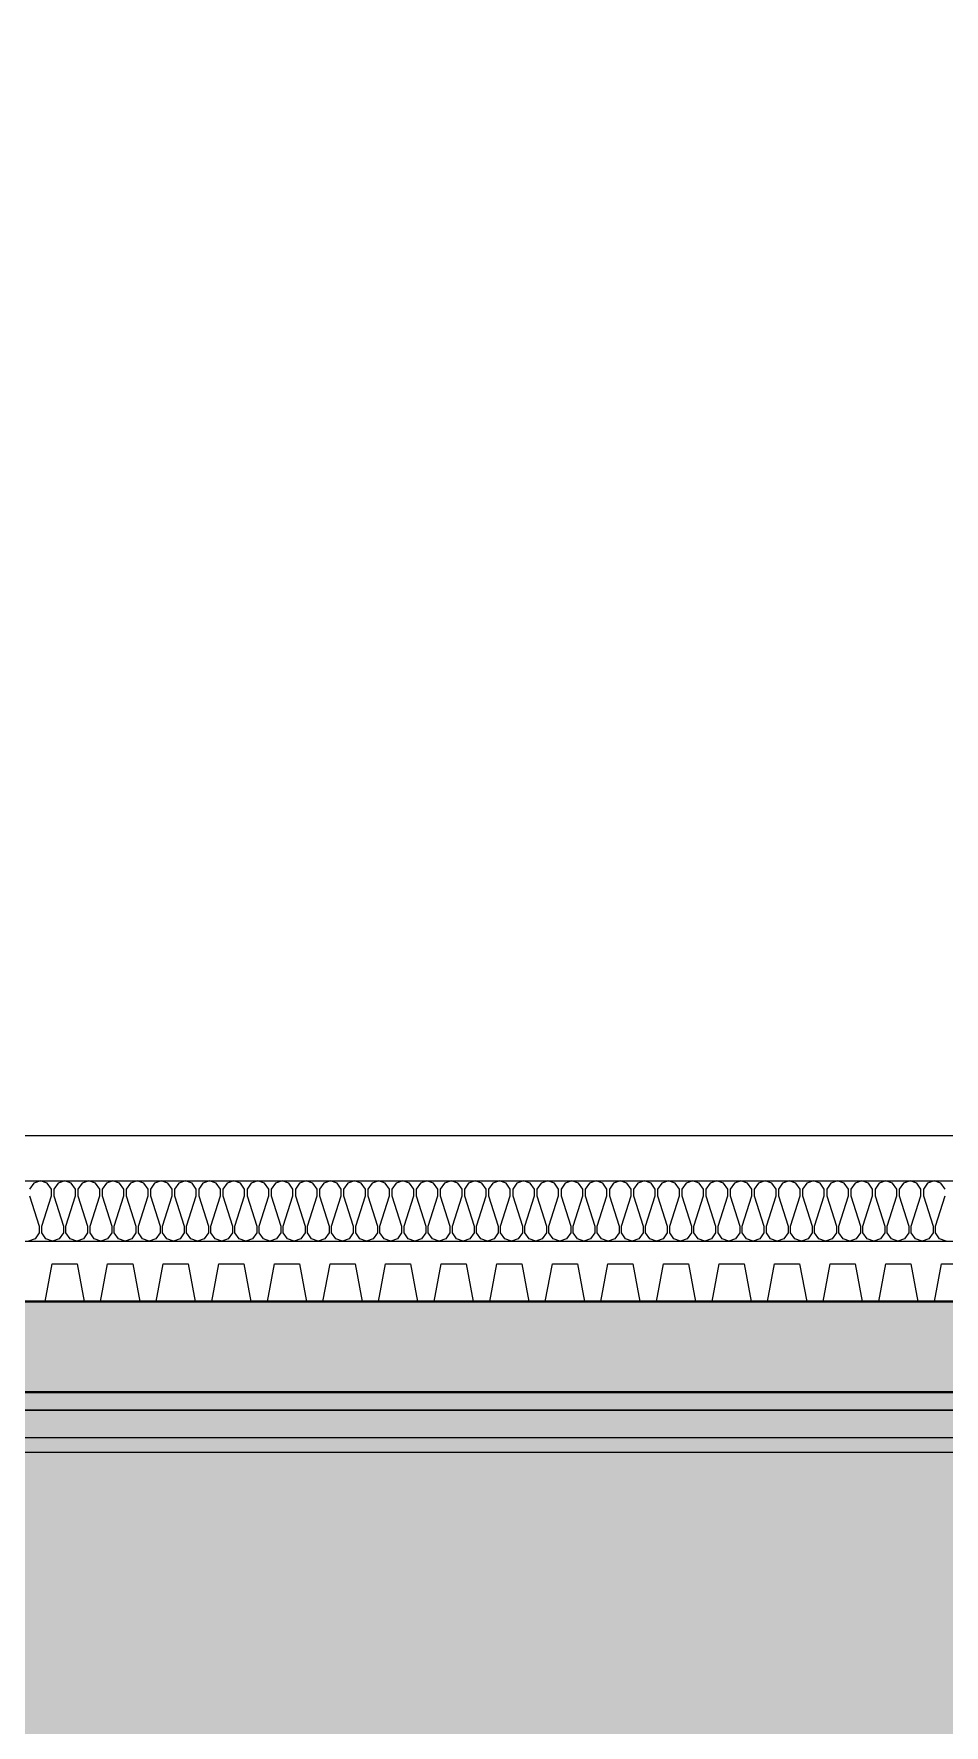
# Model space of a CAD drawing. Header units: millimetres. Extents: x 0 to 420000, y 0 to 297000.
# Drawn here: x 181780 to 184795, y 22497 to 28099 of the extents above; entities that cross this region are included whole.
import ezdxf

# ---------------------------------------------------------------- set-up
doc = ezdxf.new("R2010")
doc.units = ezdxf.units.MM
doc.linetypes.add('CEN', pattern=[62, 60, -1, 0, -1])
for name, color, linetype, lineweight in [('A-AXIS-LINE', 1, 'CEN', 15), ('A-CONC-LIN1', 2, 'Continuous', 40), ('A-SECT-LIN3', 255, 'Continuous', 18), ('A-XXXX-DRBD', 9, 'Continuous', 20), ('A-XXXX-FIN2', 6, 'Continuous', 20), ('A-XXXX-HATC', 8, 'Continuous', 18), ('A-XXXX-INSL2', 8, 'Continuous', 18)]:
    doc.layers.add(name, color=color, linetype=linetype, lineweight=lineweight)
doc.layers.add('A-CONC-SOLD', color=253, linetype='CEN')
doc.layers.add('A-XXXX-SOLD', color=252, linetype='Continuous')

# ---------------------------------------------------------------- blocks, each defined once
blk = doc.blocks.new('axis(211208)')
at = {"layer": 'A-AXIS-LINE', "ltscale": 1000}
for p, q in [((4631788.1, -441118.7), (4955413.1, -441118.7)), ((4631788.1, -442118.7), (4955413.1, -442118.7))]:
    blk.add_line(p, q, dxfattribs=at)
blk = doc.blocks.new('지하2층')
at = {"layer": 'A-CONC-SOLD'}
h = blk.add_hatch(color=256, dxfattribs=at)
h.dxf.hatch_style = 1
h.paths.add_polyline_path([(4879373.8, -392168.7), (4878973.8, -392168.7), (4878973.8, -391118.7), (4878823.8, -391118.7), (4878823.8, -391368.7), (4878373.8, -391368.7), (4878373.8, -392368.7), (4878323.8, -392368.7), (4878323.8, -393068.7), (4878673.8, -393068.7), (4878673.8, -401668.7), (4877923.8, -401668.7), (4877923.8, -401118.7), (4877723.8, -401118.7), (4877723.8, -401668.7), (4801523.8, -401668.7), (4801523.8, -401128.7), (4801323.8, -401128.7), (4801323.8, -401968.7), (4801493.8, -401968.7), (4801478.8, -401977.7), (4801478.8, -402318.7), (4759168.8, -402318.7), (4759168.8, -401977.7), (4759153.8, -401968.7), (4759323.8, -401968.7), (4759323.8, -401128.7), (4759123.8, -401128.7), (4759123.8, -401668.7), (4682923.8, -401668.7), (4682923.8, -401118.7), (4682723.8, -401118.7), (4682723.8, -401668.7), (4681973.8, -401668.7), (4681973.8, -393068.7), (4682323.8, -393068.7), (4682323.8, -392368.7), (4682273.8, -392368.7), (4682273.8, -391368.7), (4681823.8, -391368.7), (4681823.8, -391118.7), (4681673.8, -391118.7), (4681673.8, -392168.7), (4681273.8, -392168.7), (4681273.8, -401968.7), (4758323.8, -401968.7), (4758323.8, -402618.7), (4802323.8, -402618.7), (4802323.8, -401968.7), (4879373.8, -401968.7)])
at = {"layer": 'A-CONC-LIN1'}
for points in [[(4681673.8, -391118.7), (4681673.8, -392168.7), (4681273.8, -392168.7), (4681273.8, -401968.7), (4758323.8, -401968.7), (4758323.8, -402618.7), (4802323.8, -402618.7), (4802323.8, -401968.7), (4879373.8, -401968.7), (4879373.8, -392168.7), (4878973.8, -392168.7), (4878973.8, -391118.7)], [(4801478.8, -402318.7), (4759168.8, -402318.7), (4759168.8, -401977.7), (4759153.8, -401968.7), (4759323.8, -401968.7), (4759323.8, -401128.7), (4759123.8, -401128.7), (4759123.8, -401668.7), (4682923.8, -401668.7)]]:
    blk.add_lwpolyline(points, dxfattribs=at)
at = {"layer": 'A-XXXX-DRBD'}
blk.add_lwpolyline([(4752074.2, -401668.7), (4752128.8, -401668.7), (4752152.2, -401543.7), (4752235, -401543.7), (4752258.3, -401668.7), (4752312.9, -401668.7), (4752336.2, -401543.7), (4752419.1, -401543.7), (4752442.4, -401668.7), (4752497, -401668.7), (4752520.3, -401543.7), (4752603.2, -401543.7), (4752626.5, -401668.7), (4752681.1, -401668.7), (4752704.4, -401543.7), (4752787.2, -401543.7), (4752810.6, -401668.7), (4752865.2, -401668.7), (4752888.5, -401543.7), (4752971.3, -401543.7), (4752994.7, -401668.7), (4753049.3, -401668.7), (4753072.6, -401543.7), (4753155.4, -401543.7), (4753178.7, -401668.7), (4753233.4, -401668.7), (4753256.7, -401543.7), (4753339.5, -401543.7), (4753362.8, -401668.7), (4753417.5, -401668.7), (4753440.8, -401543.7), (4753523.6, -401543.7), (4753546.9, -401668.7), (4753601.6, -401668.7), (4753624.9, -401543.7), (4753707.7, -401543.7), (4753731, -401668.7), (4753785.6, -401668.7), (4753809, -401543.7), (4753891.8, -401543.7), (4753915.1, -401668.7), (4753969.7, -401668.7), (4753993.1, -401543.7), (4754075.9, -401543.7), (4754099.2, -401668.7), (4754153.8, -401668.7), (4754177.1, -401543.7), (4754260, -401543.7), (4754283.3, -401668.7), (4754337.9, -401668.7), (4754361.2, -401543.7), (4754444.1, -401543.7), (4754467.4, -401668.7), (4754522, -401668.7), (4754545.3, -401543.7), (4754628.1, -401543.7), (4754651.5, -401668.7), (4754706.1, -401668.7), (4754729.4, -401543.7), (4754812.2, -401543.7), (4754835.5, -401668.7), (4754890.2, -401668.7), (4754913.5, -401543.7), (4754996.3, -401543.7), (4755019.6, -401668.7), (4755074.3, -401668.7), (4755097.6, -401543.7), (4755180.4, -401543.7)], dxfattribs=at)
at = {"layer": 'A-XXXX-FIN2'}
blk.add_lwpolyline([(4683073.8, -401118.7), (4759113.8, -401118.7)], dxfattribs=at)
at = {"layer": 'A-XXXX-INSL2'}
for points in [[(4682923.8, -401268.7), (4759113.8, -401268.7)], [(4755113.8, -401468.7), (4755091.8, -401460.7), (4755077.8, -401440.7), (4755077.8, -401418.7), (4755109.8, -401318.7)], [(4755109.8, -401296.7), (4755095.8, -401276.7), (4755073.8, -401268.7), (4755051.8, -401276.7), (4755037.8, -401296.7), (4755037.8, -401318.7), (4755069.8, -401418.7), (4755069.8, -401440.7), (4755055.8, -401460.7), (4755033.8, -401468.7), (4755011.8, -401460.7), (4754997.8, -401440.7), (4754997.8, -401418.7), (4755029.8, -401318.7), (4755029.8, -401296.7), (4755015.8, -401276.7), (4754993.8, -401268.7), (4754971.8, -401276.7), (4754957.8, -401296.7), (4754957.8, -401318.7), (4754989.8, -401418.7), (4754989.8, -401440.7), (4754975.8, -401460.7), (4754953.8, -401468.7), (4754931.8, -401460.7), (4754917.8, -401440.7), (4754917.8, -401418.7), (4754949.8, -401318.7), (4754949.8, -401296.7), (4754935.8, -401276.7), (4754913.8, -401268.7), (4754891.8, -401276.7), (4754877.8, -401296.7), (4754877.8, -401318.7), (4754909.8, -401418.7), (4754909.8, -401440.7), (4754895.8, -401460.7), (4754873.8, -401468.7), (4754851.8, -401460.7), (4754837.8, -401440.7), (4754837.8, -401418.7), (4754869.8, -401318.7), (4754869.8, -401296.7), (4754855.8, -401276.7), (4754833.8, -401268.7), (4754811.8, -401276.7), (4754797.8, -401296.7), (4754797.8, -401318.7), (4754829.8, -401418.7), (4754829.8, -401440.7), (4754815.8, -401460.7), (4754793.8, -401468.7), (4754771.8, -401460.7), (4754757.8, -401440.7), (4754757.8, -401418.7), (4754789.8, -401318.7), (4754789.8, -401296.7), (4754775.8, -401276.7), (4754753.8, -401268.7), (4754731.8, -401276.7), (4754717.8, -401296.7), (4754717.8, -401318.7), (4754749.8, -401418.7), (4754749.8, -401440.7), (4754735.8, -401460.7), (4754713.8, -401468.7), (4754691.8, -401460.7), (4754677.8, -401440.7), (4754677.8, -401418.7), (4754709.8, -401318.7), (4754709.8, -401296.7), (4754695.8, -401276.7), (4754673.8, -401268.7), (4754651.8, -401276.7), (4754637.8, -401296.7), (4754637.8, -401318.7), (4754669.8, -401418.7), (4754669.8, -401440.7), (4754655.8, -401460.7), (4754633.8, -401468.7), (4754611.8, -401460.7), (4754597.8, -401440.7), (4754597.8, -401418.7), (4754629.8, -401318.7), (4754629.8, -401296.7), (4754615.8, -401276.7), (4754593.8, -401268.7), (4754571.8, -401276.7), (4754557.8, -401296.7), (4754557.8, -401318.7), (4754589.8, -401418.7), (4754589.8, -401440.7), (4754575.8, -401460.7), (4754553.8, -401468.7), (4754531.8, -401460.7), (4754517.8, -401440.7), (4754517.8, -401418.7), (4754549.8, -401318.7), (4754549.8, -401296.7), (4754535.8, -401276.7), (4754513.8, -401268.7), (4754491.8, -401276.7), (4754477.8, -401296.7), (4754477.8, -401318.7), (4754509.8, -401418.7), (4754509.8, -401440.7), (4754495.8, -401460.7), (4754473.8, -401468.7), (4754451.8, -401460.7), (4754437.8, -401440.7), (4754437.8, -401418.7), (4754469.8, -401318.7), (4754469.8, -401296.7), (4754455.8, -401276.7), (4754433.8, -401268.7), (4754411.8, -401276.7), (4754397.8, -401296.7), (4754397.8, -401318.7), (4754429.8, -401418.7), (4754429.8, -401440.7), (4754415.8, -401460.7), (4754393.8, -401468.7), (4754371.8, -401460.7), (4754357.8, -401440.7), (4754357.8, -401418.7), (4754389.8, -401318.7), (4754389.8, -401296.7), (4754375.8, -401276.7), (4754353.8, -401268.7), (4754331.8, -401276.7), (4754317.8, -401296.7), (4754317.8, -401318.7), (4754349.8, -401418.7), (4754349.8, -401440.7), (4754335.8, -401460.7), (4754313.8, -401468.7), (4754291.8, -401460.7), (4754277.8, -401440.7), (4754277.8, -401418.7), (4754309.8, -401318.7), (4754309.8, -401296.7), (4754295.8, -401276.7), (4754273.8, -401268.7), (4754251.8, -401276.7), (4754237.8, -401296.7), (4754237.8, -401318.7), (4754269.8, -401418.7), (4754269.8, -401440.7), (4754255.8, -401460.7), (4754233.8, -401468.7), (4754211.8, -401460.7), (4754197.8, -401440.7), (4754197.8, -401418.7), (4754229.8, -401318.7), (4754229.8, -401296.7), (4754215.8, -401276.7), (4754193.8, -401268.7), (4754171.8, -401276.7), (4754157.8, -401296.7), (4754157.8, -401318.7), (4754189.8, -401418.7), (4754189.8, -401440.7), (4754175.8, -401460.7), (4754153.8, -401468.7), (4754131.8, -401460.7), (4754117.8, -401440.7), (4754117.8, -401418.7), (4754149.8, -401318.7), (4754149.8, -401296.7), (4754135.8, -401276.7), (4754113.8, -401268.7), (4754091.8, -401276.7), (4754077.8, -401296.7), (4754077.8, -401318.7), (4754109.8, -401418.7), (4754109.8, -401440.7), (4754095.8, -401460.7), (4754073.8, -401468.7), (4754051.8, -401460.7), (4754037.8, -401440.7), (4754037.8, -401418.7), (4754069.8, -401318.7), (4754069.8, -401296.7), (4754055.8, -401276.7), (4754033.8, -401268.7), (4754011.8, -401276.7), (4753997.8, -401296.7), (4753997.8, -401318.7), (4754029.8, -401418.7), (4754029.8, -401440.7), (4754015.8, -401460.7), (4753993.8, -401468.7), (4753971.8, -401460.7), (4753957.8, -401440.7), (4753957.8, -401418.7), (4753989.8, -401318.7), (4753989.8, -401296.7), (4753975.8, -401276.7), (4753953.8, -401268.7), (4753931.8, -401276.7), (4753917.8, -401296.7), (4753917.8, -401318.7), (4753949.8, -401418.7), (4753949.8, -401440.7), (4753935.8, -401460.7), (4753913.8, -401468.7), (4753891.8, -401460.7), (4753877.8, -401440.7), (4753877.8, -401418.7), (4753909.8, -401318.7), (4753909.8, -401296.7), (4753895.8, -401276.7), (4753873.8, -401268.7), (4753851.8, -401276.7), (4753837.8, -401296.7), (4753837.8, -401318.7), (4753869.8, -401418.7), (4753869.8, -401440.7), (4753855.8, -401460.7), (4753833.8, -401468.7), (4753811.8, -401460.7), (4753797.8, -401440.7), (4753797.8, -401418.7), (4753829.8, -401318.7), (4753829.8, -401296.7), (4753815.8, -401276.7), (4753793.8, -401268.7), (4753771.8, -401276.7), (4753757.8, -401296.7), (4753757.8, -401318.7), (4753789.8, -401418.7), (4753789.8, -401440.7), (4753775.8, -401460.7), (4753753.8, -401468.7), (4753731.8, -401460.7), (4753717.8, -401440.7), (4753717.8, -401418.7), (4753749.8, -401318.7), (4753749.8, -401296.7), (4753735.8, -401276.7), (4753713.8, -401268.7), (4753691.8, -401276.7), (4753677.8, -401296.7), (4753677.8, -401318.7), (4753709.8, -401418.7), (4753709.8, -401440.7), (4753695.8, -401460.7), (4753673.8, -401468.7), (4753651.8, -401460.7), (4753637.8, -401440.7), (4753637.8, -401418.7), (4753669.8, -401318.7), (4753669.8, -401296.7), (4753655.8, -401276.7), (4753633.8, -401268.7), (4753611.8, -401276.7), (4753597.8, -401296.7), (4753597.8, -401318.7), (4753629.8, -401418.7), (4753629.8, -401440.7), (4753615.8, -401460.7), (4753593.8, -401468.7), (4753571.8, -401460.7), (4753557.8, -401440.7), (4753557.8, -401418.7), (4753589.8, -401318.7), (4753589.8, -401296.7), (4753575.8, -401276.7), (4753553.8, -401268.7), (4753531.8, -401276.7), (4753517.8, -401296.7), (4753517.8, -401318.7), (4753549.8, -401418.7), (4753549.8, -401440.7), (4753535.8, -401460.7), (4753513.8, -401468.7), (4753491.8, -401460.7), (4753477.8, -401440.7), (4753477.8, -401418.7), (4753509.8, -401318.7), (4753509.8, -401296.7), (4753495.8, -401276.7), (4753473.8, -401268.7), (4753451.8, -401276.7), (4753437.8, -401296.7), (4753437.8, -401318.7), (4753469.8, -401418.7), (4753469.8, -401440.7), (4753455.8, -401460.7), (4753433.8, -401468.7), (4753411.8, -401460.7), (4753397.8, -401440.7), (4753397.8, -401418.7), (4753429.8, -401318.7), (4753429.8, -401296.7), (4753415.8, -401276.7), (4753393.8, -401268.7), (4753371.8, -401276.7), (4753357.8, -401296.7), (4753357.8, -401318.7), (4753389.8, -401418.7), (4753389.8, -401440.7), (4753375.8, -401460.7), (4753353.8, -401468.7), (4753331.8, -401460.7), (4753317.8, -401440.7), (4753317.8, -401418.7), (4753349.8, -401318.7), (4753349.8, -401296.7), (4753335.8, -401276.7), (4753313.8, -401268.7), (4753291.8, -401276.7), (4753277.8, -401296.7), (4753277.8, -401318.7), (4753309.8, -401418.7), (4753309.8, -401440.7), (4753295.8, -401460.7), (4753273.8, -401468.7), (4753251.8, -401460.7), (4753237.8, -401440.7), (4753237.8, -401418.7), (4753269.8, -401318.7), (4753269.8, -401296.7), (4753255.8, -401276.7), (4753233.8, -401268.7), (4753211.8, -401276.7), (4753197.8, -401296.7), (4753197.8, -401318.7), (4753229.8, -401418.7), (4753229.8, -401440.7), (4753215.8, -401460.7), (4753193.8, -401468.7), (4753171.8, -401460.7), (4753157.8, -401440.7), (4753157.8, -401418.7), (4753189.8, -401318.7), (4753189.8, -401296.7), (4753175.8, -401276.7), (4753153.8, -401268.7), (4753131.8, -401276.7), (4753117.8, -401296.7), (4753117.8, -401318.7), (4753149.8, -401418.7), (4753149.8, -401440.7), (4753135.8, -401460.7), (4753113.8, -401468.7), (4753091.8, -401460.7), (4753077.8, -401440.7), (4753077.8, -401418.7), (4753109.8, -401318.7), (4753109.8, -401296.7), (4753095.8, -401276.7), (4753073.8, -401268.7), (4753051.8, -401276.7), (4753037.8, -401296.7), (4753037.8, -401318.7), (4753069.8, -401418.7), (4753069.8, -401440.7), (4753055.8, -401460.7), (4753033.8, -401468.7), (4753011.8, -401460.7), (4752997.8, -401440.7), (4752997.8, -401418.7), (4753029.8, -401318.7), (4753029.8, -401296.7), (4753015.8, -401276.7), (4752993.8, -401268.7), (4752971.8, -401276.7), (4752957.8, -401296.7), (4752957.8, -401318.7), (4752989.8, -401418.7), (4752989.8, -401440.7), (4752975.8, -401460.7), (4752953.8, -401468.7), (4752931.8, -401460.7), (4752917.8, -401440.7), (4752917.8, -401418.7), (4752949.8, -401318.7), (4752949.8, -401296.7), (4752935.8, -401276.7), (4752913.8, -401268.7), (4752891.8, -401276.7), (4752877.8, -401296.7), (4752877.8, -401318.7), (4752909.8, -401418.7), (4752909.8, -401440.7), (4752895.8, -401460.7), (4752873.8, -401468.7), (4752851.8, -401460.7), (4752837.8, -401440.7), (4752837.8, -401418.7), (4752869.8, -401318.7), (4752869.8, -401296.7), (4752855.8, -401276.7), (4752833.8, -401268.7), (4752811.8, -401276.7), (4752797.8, -401296.7), (4752797.8, -401318.7), (4752829.8, -401418.7), (4752829.8, -401440.7), (4752815.8, -401460.7), (4752793.8, -401468.7), (4752771.8, -401460.7), (4752757.8, -401440.7), (4752757.8, -401418.7), (4752789.8, -401318.7), (4752789.8, -401296.7), (4752775.8, -401276.7), (4752753.8, -401268.7), (4752731.8, -401276.7), (4752717.8, -401296.7), (4752717.8, -401318.7), (4752749.8, -401418.7), (4752749.8, -401440.7), (4752735.8, -401460.7), (4752713.8, -401468.7), (4752691.8, -401460.7), (4752677.8, -401440.7), (4752677.8, -401418.7), (4752709.8, -401318.7), (4752709.8, -401296.7), (4752695.8, -401276.7), (4752673.8, -401268.7), (4752651.8, -401276.7), (4752637.8, -401296.7), (4752637.8, -401318.7), (4752669.8, -401418.7), (4752669.8, -401440.7), (4752655.8, -401460.7), (4752633.8, -401468.7), (4752611.8, -401460.7), (4752597.8, -401440.7), (4752597.8, -401418.7), (4752629.8, -401318.7), (4752629.8, -401296.7), (4752615.8, -401276.7), (4752593.8, -401268.7), (4752571.8, -401276.7), (4752557.8, -401296.7), (4752557.8, -401318.7), (4752589.8, -401418.7), (4752589.8, -401440.7), (4752575.8, -401460.7), (4752553.8, -401468.7), (4752531.8, -401460.7), (4752517.8, -401440.7), (4752517.8, -401418.7), (4752549.8, -401318.7), (4752549.8, -401296.7), (4752535.8, -401276.7), (4752513.8, -401268.7), (4752491.8, -401276.7), (4752477.8, -401296.7), (4752477.8, -401318.7), (4752509.8, -401418.7), (4752509.8, -401440.7), (4752495.8, -401460.7), (4752473.8, -401468.7), (4752451.8, -401460.7), (4752437.8, -401440.7), (4752437.8, -401418.7), (4752469.8, -401318.7), (4752469.8, -401296.7), (4752455.8, -401276.7), (4752433.8, -401268.7), (4752411.8, -401276.7), (4752397.8, -401296.7), (4752397.8, -401318.7), (4752429.8, -401418.7), (4752429.8, -401440.7), (4752415.8, -401460.7), (4752393.8, -401468.7), (4752371.8, -401460.7), (4752357.8, -401440.7), (4752357.8, -401418.7), (4752389.8, -401318.7), (4752389.8, -401296.7), (4752375.8, -401276.7), (4752353.8, -401268.7), (4752331.8, -401276.7), (4752317.8, -401296.7), (4752317.8, -401318.7), (4752349.8, -401418.7), (4752349.8, -401440.7), (4752335.8, -401460.7), (4752313.8, -401468.7), (4752291.8, -401460.7), (4752277.8, -401440.7), (4752277.8, -401418.7), (4752309.8, -401318.7), (4752309.8, -401296.7), (4752295.8, -401276.7), (4752273.8, -401268.7), (4752251.8, -401276.7), (4752237.8, -401296.7), (4752237.8, -401318.7), (4752269.8, -401418.7), (4752269.8, -401440.7), (4752255.8, -401460.7), (4752233.8, -401468.7), (4752211.8, -401460.7), (4752197.8, -401440.7), (4752197.8, -401418.7), (4752229.8, -401318.7), (4752229.8, -401296.7), (4752215.8, -401276.7), (4752193.8, -401268.7), (4752171.8, -401276.7), (4752157.8, -401296.7), (4752157.8, -401318.7), (4752189.8, -401418.7), (4752189.8, -401440.7), (4752175.8, -401460.7), (4752153.8, -401468.7), (4752131.8, -401460.7), (4752117.8, -401440.7), (4752117.8, -401418.7), (4752149.8, -401318.7), (4752149.8, -401296.7), (4752135.8, -401276.7), (4752113.8, -401268.7), (4752091.8, -401276.7), (4752077.8, -401296.7)], [(4752077.8, -401318.7), (4752109.8, -401418.7), (4752109.8, -401440.7), (4752095.8, -401460.7), (4752073.8, -401468.7)], [(4682923.8, -401468.7), (4759113.8, -401468.7)]]:
    blk.add_lwpolyline(points, dxfattribs=at)

msp = doc.modelspace()

# ---------------------------------------------------------------- hatches: boundary and pattern name
at = {"layer": 'A-XXXX-HATC'}
h = msp.add_hatch(dxfattribs=at)
h.set_pattern_fill('DOTS', color=256, scale=10)
h.set_pattern_definition([(0, (0, -50), (7.9375, 15.875), [0, -15.875])])
h.paths.add_polyline_path([(188012.5, 23540), (110962.5, 23540), (110962.5, 23600), (188012.5, 23600)])
h = msp.add_hatch(dxfattribs=at)
h.set_pattern_fill('돌01', color=256, scale=200)
h.set_pattern_definition([(0, (40, -50), (200, 200), [60, -140]), (0, (160, -30), (200, 200), [50, -150]), (0, (150, -20), (200, 200), [40, -160]), (0, (90, 30), (200, 200), [30, -30, 40, -100]), (0, (90, 40), (200, 200), [40, -10, 50, -100]), (0, (0, 80), (200, 200), [50, -150]), (0, (190, 90), (200, 200), [50, -150]), (90, (0, -10), (-200, 200), [30, -170]), (90, (30, 140), (-200, 200), [20, -180]), (90, (40, -50), (-200, 200), [30, -170]), (90, (60, 130), (-200, 200), [10, -190]), (90, (70, 50), (-200, 200), [30, -170]), (90, (90, -20), (-200, 200), [50, -150]), (90, (110, 120), (-200, 200), [30, -170]), (90, (130, 40), (-200, 200), [40, -160]), (90, (140, 40), (-200, 200), [40, -160]), (90, (160, -50), (-200, 200), [20, -180]), (90, (190, -20), (-200, 200), [50, -150]), (45, (20, -30), (0, 200), [84.8528, -197.98991]), (45, (40, -20), (0, 200), [42.4264, -240.41631]), (45, (130, 90), (0, 200), [56.56854, -226.27417]), (45, (130, 100), (0, 200), [42.4264, -240.41631]), (135, (60, 80), (-200, 2e-14), [14.1422, -268.70051]), (135, (20, -30), (-200, 2e-14), [28.2842, -254.55851]), (135, (80, 30), (-200, 2e-14), [28.2842, -254.55851]), (135, (130, 80), (-200, 2e-14), [28.2842, -254.55851]), (135, (190, 120), (-200, 2e-14), [42.4264, -240.41631]), (135, (190, 110), (-200, 2e-14), [28.2842, -254.55851]), (135, (180, 130), (-200, 2e-14), [28.2842, -254.55851]), (135, (120, -50), (-200, 2e-14), [42.4264, -240.41631]), (26.56505, (180, 70), (200, 8e-08), [22.36, -424.8536]), (26.56505, (130, 20), (200, 8e-08), [22.36, -424.8536]), (26.56505, (60, 80), (200, 8e-08), [44.72, -402.4936]), (26.56505, (70, 130), (200, 8e-08), [44.72, -402.4936]), (26.56505, (70, 80), (200, 8e-08), [44.72, -402.4936]), (26.56505, (190, 120), (200, 8e-08), [44.72, -402.4936]), (26.56505, (0, 20), (200, 8e-08), [67.082, -380.1316]), (26.56505, (0, 30), (200, 8e-08), [67.082, -380.1316]), (26.56505, (0, 110), (200, 8e-08), [67.082, -380.1316]), (63.43495, (100, 100), (1e-08, 200), [22.36, -424.8536]), (63.43495, (190, 90), (1e-08, 200), [22.36, -268.3336, 44.72, -111.8]), (63.43495, (170, 70), (1e-08, 200), [44.72, -402.4936]), (63.43495, (50, 90), (1e-08, 200), [44.72, -402.4936]), (63.43495, (40, 90), (1e-08, 200), [44.72, -402.4936]), (63.43495, (110, 110), (1e-08, 200), [67.082, -380.1316]), (116.56505, (60, 60), (-8e-08, 200), [22.36, -424.8536]), (116.56505, (190, 40), (-8e-08, 200), [22.36, -424.8536]), (116.56505, (150, -20), (-8e-08, 200), [44.72, -402.4936]), (116.56505, (140, -10), (-8e-08, 200), [44.72, -402.4936]), (116.56505, (160, 130), (-8e-08, 200), [44.72, -402.4936]), (116.56505, (0, 30), (-8e-08, 200), [44.72, -402.4936]), (116.56505, (100, -50), (-8e-08, 200), [67.082, -380.1316]), (153.43495, (170, 70), (-200, 1e-08), [44.72, -402.4936]), (153.43495, (180, 60), (-200, 1e-08), [44.72, -402.4936]), (153.43495, (30, -40), (-200, 1e-08), [22.36, -424.8536]), (153.43495, (90, 40), (-200, 1e-08), [22.36, -424.8536]), (153.43495, (130, 100), (-200, 1e-08), [22.36, -424.8536])])
h.paths.add_polyline_path([(110962.5, 23540), (188012.5, 23540), (188012.5, 23400), (110962.5, 23400)])
at = {"layer": 'A-XXXX-SOLD'}
h = msp.add_hatch(color=256, dxfattribs=at)
h.dxf.hatch_style = 1
edge = h.paths.add_edge_path()
edge.add_line((188012.5, 23400), (110962.5, 23400))
edge.add_line((110962.5, 23400), (110962.5, 33150))
edge.add_line((110962.5, 33150), (101437.5, 33150))
edge.add_line((101437.5, 33150), (101437.5, 32915.6))
edge.add_arc((97287.5, -3706.2), 36856.3, 83.53481, 96.46519)
edge.add_line((93137.5, 32915.6), (93137.5, 33150))
edge.add_line((93137.5, 33150), (50200, 33150))
edge.add_line((50200, 33150), (50200, 14450))
edge.add_line((50200, 14450), (373825, 14450))
edge.add_line((373825, 14450), (373825, 33150))
edge.add_line((373825, 33150), (343047.9, 33150))
edge.add_line((343047.9, 33150), (343047.9, 32941.7))
edge.add_arc((327897.9, -517956.2), 551106.3, 88.424731, 91.575269)
edge.add_line((312747.9, 32941.7), (312747.9, 33150))
edge.add_line((312747.9, 33150), (309062.5, 33150))
edge.add_line((309062.5, 33150), (309062.5, 23400))
edge.add_line((309062.5, 23400), (232012.5, 23400))
edge.add_line((232012.5, 23400), (232012.5, 22750))
edge.add_line((232012.5, 22750), (188012.5, 22750))
edge.add_line((188012.5, 22750), (188012.5, 23400))

# ---------------------------------------------------------------- linework, layer by layer
at = {"layer": 'A-SECT-LIN3'}
msp.add_lwpolyline([(188012.5, 23540), (110962.5, 23540), (110962.5, 23600), (188012.5, 23600)], close=True, dxfattribs=at)
at = {"layer": 'A-XXXX-HATC'}
msp.add_lwpolyline([(110962.5, 23540), (188012.5, 23540), (188012.5, 23400), (110962.5, 23400)], close=True, dxfattribs=at)

# ---------------------------------------------------------------- block references
msp.add_blockref('지하2층', (-4570311.3, 425568.7))
at = {"layer": 'A-AXIS-LINE'}
msp.add_blockref('axis(211208)', (-4581588.1, 465568.7), dxfattribs=at)

doc.saveas('drawing.dxf')
